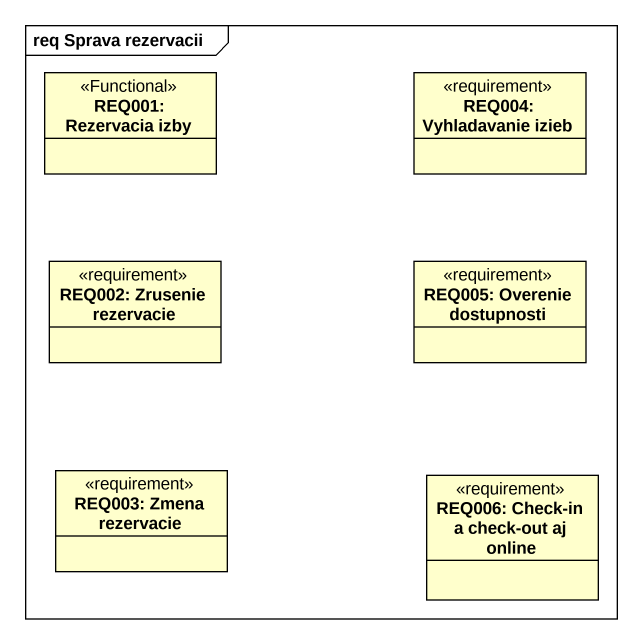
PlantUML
@startuml
mainframe req Sprava rezervacii
hide circle
hide empty members
class "REQ001: Rezervacia izby" as REQ001_Rezervacia_izby <<Functional>>
class "REQ004: Vyhladavanie izieb" as REQ004_Vyhladavanie_izieb <<requirement>>
class "REQ002: Zrusenie rezervacie" as REQ002_Zrusenie_rezervacie <<requirement>>
class "REQ005: Overenie dostupnosti" as REQ005_Overenie_dostupnosti <<requirement>>
class "REQ003: Zmena rezervacie" as REQ003_Zmena_rezervacie <<requirement>>
class "REQ006: Check-in a check-out aj online" as REQ006_Check_in_a_check_out <<requirement>>
@enduml
